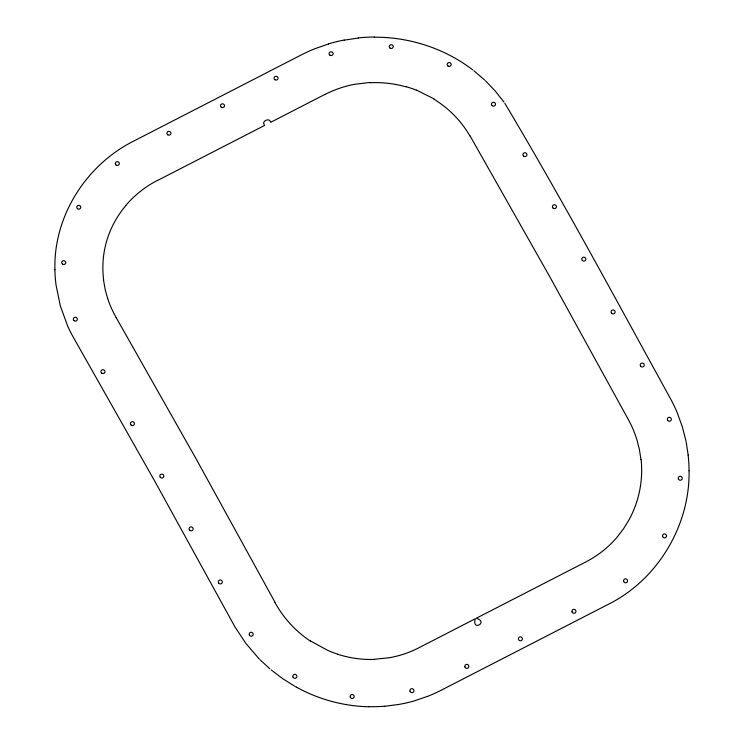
<?xml version="1.0" encoding="UTF-8"?>
<svg xmlns="http://www.w3.org/2000/svg" width="744" height="744" viewBox="0 0 744 744"><rect width="100%" height="100%" fill="white"/><g stroke="black" fill="none" stroke-linecap="round" stroke-linejoin="round"><path stroke-width="1.12" d="M125.848 205.549C117.236 215.704 110.698 227.608 106.857 240.368A107.331 101.333 12.9 0 0 103.602 279.67M157.579 180.448L264.538 125.466A3.72 3.497 3.4 0 1 264.353 124.955A3.86 3.627 3.4 0 0 264.101 124.36L264.008 124.183A4.232 3.98 4.2 0 1 263.553 123.048A4.408 4.139 3.7 0 1 269.272 120.119A4.232 3.98 3.5 0 1 270.026 121.021L270.174 121.235A3.85 3.618 3.9 0 0 270.574 121.765M324.83 94.469L270.937 122.174A3.72 3.497 3.5 0 0 270.574 121.756M427.54 696.393L414.194 700.922A153.701 150.623 40.8 0 1 398.598 704.475L384.704 706.298M328.541 43.97L315.158 48.62A153.18 143.108 2.1 0 0 301.441 54.842L134.199 140.83C86.425 164.526 53.28 216.123 54.944 269.867M344.212 40.139L358.208 38.074M369.722 82.482L354.172 84.36A106.122 99.733 3.7 0 0 324.868 94.535M373.953 659.314L389.428 657.724A106.225 104.03 37.6 0 0 418.695 647.875L475.323 618.738C471.408 631.926 489.226 622.021 476.225 618.273L585.937 561.878A106.346 104.114 35.6 0 0 617.78 536.359L623.779 528.417L628.959 519.935A107.062 104.988 24.4 0 0 641.114 459.606M374.26 37.2C409.553 36.968 444.921 48.481 472.924 70.038M368.773 706.763C343.514 706.205 318.46 699.332 296.363 687.121M416.575 90.145L434.003 98.859M296.047 686.945L295.535 686.656M294.708 686.201L282.692 678.668L271.151 669.898M310.313 640.854L327.527 650.275A107.09 104.318 33.1 0 0 337.934 654.255M474.04 70.903L484.79 80.138M269.728 668.707L260.112 659.807M485.544 80.854L495.216 91.001L503.986 102.114M259.358 659.044L258.866 658.542M258.614 658.282L245.873 643.411L234.937 626.885L155.18 481.935L74.372 339.134A154.882 145.21 17.2 0 1 67.639 326.002L60.292 305.821L56.051 285.045A155.608 146.401 13.9 0 1 54.898 269.867M504.851 103.351C562.678 200.266 616.079 299.851 670.511 398.719A154.957 152.399 19.8 0 1 677.077 412.353L682.248 426.535L686.014 441.211M469.976 135.761L549.481 276.201L628.699 420.211A107.117 105.099 23 0 1 636.976 439.955L639.44 449.711L640.965 459.625M116.185 317.642L195.681 458.081L274.899 602.091M107.694 298.623L105.174 289.537L103.472 279.688M686.182 442.066L688.172 454.984M689.074 470.868C689.976 525.552 657.696 579.678 608.471 604.23L441.229 690.218A153.394 150.437 42.5 0 1 427.54 696.393M358.19 37.907A154.157 145.034 2.8 0 1 374.26 37.033M328.513 43.877A153.534 143.769 2.4 0 1 344.184 40.036M384.695 706.223A154.231 150.865 38.3 0 1 368.773 706.679M688.135 454.993A155.431 152.687 23 0 1 689.046 470.812M373.962 659.435A107.043 104.616 34.9 0 1 337.906 654.329M310.22 640.993A107.183 104.048 32.7 0 1 274.778 602.147M116.222 317.623A107.127 100.942 14.8 0 1 107.722 298.614M125.783 205.502A106.253 100.049 4.7 0 1 157.514 180.346M369.74 82.751A107.062 101.147 4.3 0 1 405.973 86.825M406.019 86.676A107.173 101.919 4.1 0 1 416.538 90.229M433.854 99.101A107.238 102.532 2.8 0 1 469.845 135.836M249.445 635.181A2.027 1.972 29.8 0 0 252.923 635.292A2.027 1.972 29.8 0 0 251.221 632.261A2.027 1.972 29.8 0 0 249.445 635.181M293.024 677.133A2.027 1.981 34.4 0 0 296.484 677.579A2.027 1.981 34.4 0 0 295.089 674.389A2.027 1.981 34.4 0 0 293.024 677.133M350.294 697.137A2.027 1.981 38.6 0 0 353.726 697.76A2.027 1.981 38.6 0 0 352.498 694.505A2.027 1.981 38.6 0 0 350.294 697.137M410.028 691.223A2.027 1.981 40.9 0 0 413.422 692.022A2.027 1.981 40.9 0 0 412.362 688.702A2.027 1.981 40.9 0 0 410.028 691.223M464.935 666.95A2.027 1.981 41.3 0 0 468.329 667.74A2.027 1.981 41.3 0 0 467.269 664.42A2.027 1.981 41.3 0 0 464.935 666.95M116.157 165.103A2.027 1.888 2.4 0 0 119.328 163.727A2.027 1.888 2.4 0 0 116.445 161.839A2.027 1.888 2.4 0 0 116.157 165.103M329.936 55.205A2.027 1.897 2.5 0 0 333.107 53.828A2.027 1.897 2.5 0 0 330.224 51.941A2.027 1.897 2.5 0 0 329.936 55.205M274.899 79.738A2.027 1.897 2.4 0 0 278.061 78.353A2.027 1.897 2.4 0 0 275.187 76.465A2.027 1.897 2.4 0 0 274.899 79.738M218.578 582.971A2.027 1.972 25.6 0 0 222.065 582.915A2.027 1.972 25.6 0 0 220.205 579.976A2.027 1.972 25.6 0 0 218.578 582.971M189.534 530.035A2.027 1.962 21.6 0 0 192.994 529.635A2.027 1.962 21.6 0 0 190.845 526.901A2.027 1.962 21.6 0 0 189.534 530.035M131 424.954A2.027 1.944 14 0 0 134.394 424.21A2.027 1.944 14 0 0 131.976 421.727A2.027 1.944 14 0 0 131 424.954M160.313 477.323A2.027 1.953 17.7 0 0 163.745 476.746A2.027 1.953 17.7 0 0 161.467 474.133A2.027 1.953 17.7 0 0 160.313 477.323M101.649 373.051A2.027 1.934 10.5 0 0 104.951 371.991A2.027 1.934 10.5 0 0 102.291 369.768A2.027 1.934 10.5 0 0 101.649 373.051M74.102 320.655A2.027 1.925 7.4 0 0 77.357 319.474A2.027 1.925 7.4 0 0 74.614 317.372A2.027 1.925 7.4 0 0 74.102 320.655M62.598 264.167A2.027 1.906 4.9 0 0 65.77 262.79A2.027 1.906 4.9 0 0 62.896 260.874A2.027 1.906 4.9 0 0 62.598 264.167M77.618 208.785A2.027 1.897 3.2 0 0 80.78 207.409A2.027 1.897 3.2 0 0 77.906 205.511A2.027 1.897 3.2 0 0 77.618 208.785M221.331 107.266A2.027 1.897 2.4 0 0 224.511 105.899A2.027 1.897 2.4 0 0 221.638 104.002A2.027 1.897 2.4 0 0 221.331 107.266M518.494 639.412A2.027 1.981 41.8 0 0 521.888 640.203A2.027 1.981 41.8 0 0 520.819 636.883A2.027 1.981 41.8 0 0 518.494 639.412M572.052 611.884A2.027 1.981 41.8 0 0 575.447 612.675A2.027 1.981 41.8 0 0 574.377 609.355A2.027 1.981 41.8 0 0 572.052 611.884M623.667 581.399A2.027 1.981 41.4 0 0 627.062 582.189A2.027 1.981 41.4 0 0 625.992 578.879A2.027 1.981 41.4 0 0 623.667 581.399M662.644 536.564A2.027 1.981 39.1 0 0 666.075 537.187A2.027 1.981 39.1 0 0 664.848 533.932A2.027 1.981 39.1 0 0 662.644 536.564M678.389 479.024A2.027 1.981 34.8 0 0 681.848 479.48A2.027 1.981 34.8 0 0 680.444 476.281A2.027 1.981 34.8 0 0 678.389 479.024M667.601 420.221A2.027 1.972 30.1 0 0 671.079 420.323A2.027 1.972 30.1 0 0 669.368 417.291A2.027 1.972 30.1 0 0 667.601 420.221M640.556 366.048A2.027 1.972 25.9 0 0 644.044 365.974A2.027 1.972 25.9 0 0 642.184 363.044A2.027 1.972 25.9 0 0 640.556 366.048M611.512 313.112A2.027 1.962 21.8 0 0 614.972 312.703A2.027 1.962 21.8 0 0 612.814 309.969A2.027 1.962 21.8 0 0 611.512 313.112M552.978 208.022A2.027 1.944 14.2 0 0 556.373 207.269A2.027 1.944 14.2 0 0 553.945 204.795A2.027 1.944 14.2 0 0 552.978 208.022M582.301 260.391A2.027 1.953 18 0 0 585.733 259.814A2.027 1.953 18 0 0 583.436 257.201A2.027 1.953 18 0 0 582.301 260.391M523.627 156.128A2.027 1.934 10.7 0 0 526.929 155.05A2.027 1.934 10.7 0 0 524.269 152.836A2.027 1.934 10.7 0 0 523.627 156.128M492.212 105.676A2.027 1.925 7.6 0 0 495.495 104.551A2.027 1.925 7.6 0 0 492.798 102.393A2.027 1.925 7.6 0 0 492.212 105.676M447.953 65.965A2.027 1.906 5 0 0 451.19 64.728A2.027 1.906 5 0 0 448.418 62.691A2.027 1.906 5 0 0 447.953 65.965M390.089 48.155A2.027 1.897 3.3 0 0 393.251 46.77A2.027 1.897 3.3 0 0 390.377 44.882A2.027 1.897 3.3 0 0 390.089 48.155M167.781 134.794A2.027 1.888 2.3 0 0 170.953 133.418A2.027 1.888 2.3 0 0 168.07 131.539A2.027 1.888 2.3 0 0 167.781 134.794"/></g></svg>
